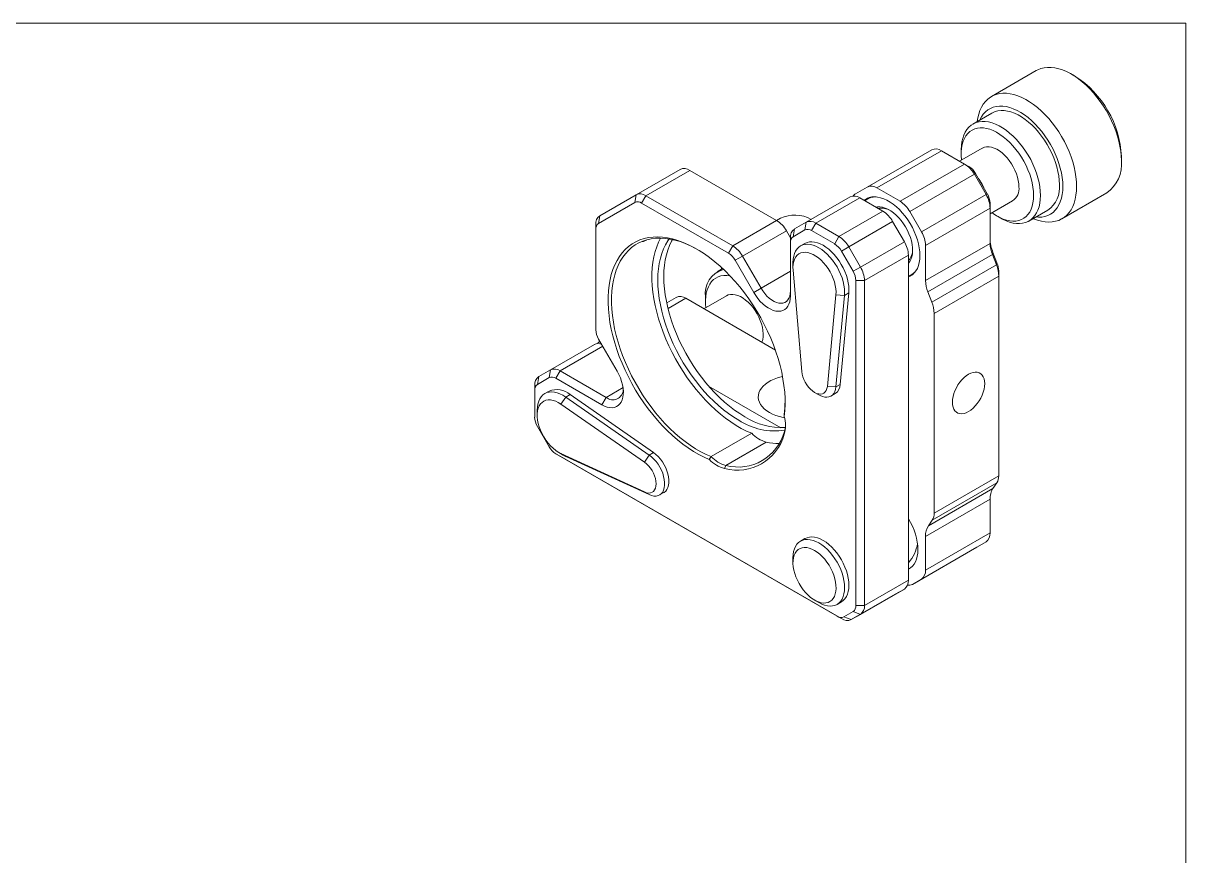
# Model space of a CAD drawing. Header units: inches. Extents: x 0.1 to 10.9, y 0 to 8.5.
# Drawn here: x 6.171 to 10.944, y 5.031 to 8.451 of the extents above; entities that cross this region are included whole.
import ezdxf

# ---------------------------------------------------------------- set-up
doc = ezdxf.new("R2010")
doc.units = ezdxf.units.IN
doc.header["$MEASUREMENT"] = 0

msp = doc.modelspace()

# ---------------------------------------------------------------- linework, layer by layer
at = {"color": 7, "linetype": 'Continuous', "lineweight": 0}
for p, q in [((0.0622, 8.4506), (10.9445, 8.4506)), ((10.9445, 0.0356), (10.9445, 8.4506)), ((10.3302, 8.2559), (10.1463, 8.1497)), ((10.4893, 8.2333), (10.4752, 8.2415)), ((10.148, 8.0814), (10.0703, 8.0365)), ((9.9017, 7.9309), (9.6365, 7.7778)), ((9.9417, 7.927), (9.6765, 7.7739)), ((10.0364, 7.8723), (9.9417, 7.927)), ((10.1086, 7.9374), (10.0161, 7.884)), ((10.0226, 7.9312), (10.0226, 7.9149)), ((10.6802, 7.8863), (10.6802, 7.9026)), ((8.8682, 7.8503), (8.6879, 7.7462)), ((8.9082, 7.8463), (8.7279, 7.7422)), ((8.9082, 7.8463), (9.2646, 7.6406)), ((10.0364, 7.8723), (9.7712, 7.7192)), ((10.0764, 7.83), (9.8112, 7.677)), ((10.0364, 7.8723), (10.0541, 7.8621)), ((10.0764, 7.83), (10.0816, 7.833)), ((10.1245, 7.7468), (10.0764, 7.83)), ((10.0816, 7.833), (10.1297, 7.7497)), ((8.5387, 7.66), (8.6879, 7.7462)), ((8.6879, 7.7462), (8.6827, 7.7143)), ((8.7279, 7.7422), (8.7102, 7.7116)), ((8.7279, 7.7422), (9.0843, 7.5365)), ((9.5661, 7.7372), (9.3858, 7.6331)), ((9.6061, 7.7333), (9.4258, 7.6292)), ((9.5884, 7.7501), (9.6365, 7.7778)), ((9.6061, 7.7333), (9.7009, 7.6786)), ((9.6445, 7.733), (9.6374, 7.7289)), ((9.6445, 7.733), (9.65, 7.7358)), ((9.6765, 7.7739), (9.7712, 7.7192)), ((10.1245, 7.7468), (9.8593, 7.5937)), ((10.1245, 7.7468), (10.1297, 7.7497)), ((10.4363, 7.6474), (10.6202, 7.7535)), ((8.6827, 7.7143), (8.5335, 7.6281)), ((9.0666, 7.5059), (8.7102, 7.7116)), ((10.1411, 7.691), (9.8759, 7.5379)), ((10.1411, 7.6675), (10.2336, 7.7209)), ((10.1411, 7.691), (10.1411, 7.7114)), ((10.1411, 7.5465), (10.1411, 7.691)), ((8.5387, 7.66), (8.5335, 7.6281)), ((9.2646, 7.6406), (9.0843, 7.5365)), ((9.2801, 7.6495), (9.2646, 7.6405)), ((9.7009, 7.6786), (9.5206, 7.5745)), ((9.8112, 7.677), (9.8593, 7.5937)), ((10.1711, 7.6577), (10.1852, 7.6495)), ((10.3002, 7.6381), (10.378, 7.683)), ((8.5221, 7.6234), (8.5221, 7.603)), ((8.5221, 7.603), (8.5221, 7.1914)), ((9.3045, 7.5985), (9.1242, 7.4944)), ((9.3045, 7.5985), (9.3212, 7.5697)), ((9.3377, 7.6054), (9.3326, 7.5735)), ((9.3806, 7.6013), (9.3326, 7.5735)), ((9.3377, 7.6054), (9.3858, 7.6331)), ((9.3858, 7.6331), (9.3806, 7.6013)), ((9.4258, 7.6292), (9.4081, 7.5986)), ((9.5029, 7.5439), (9.4081, 7.5986)), ((9.4258, 7.6292), (9.5206, 7.5745)), ((9.7409, 7.6363), (9.5606, 7.5323)), ((9.7409, 7.6363), (9.789, 7.5531)), ((9.3212, 7.5687), (9.3212, 7.5483)), ((9.3212, 7.5483), (9.3212, 7.3303)), ((9.3805, 7.546), (9.3628, 7.5358)), ((9.5206, 7.5745), (9.5029, 7.5439)), ((9.789, 7.5531), (9.6087, 7.449)), ((10.1411, 7.5465), (9.8759, 7.3934)), ((9.0843, 7.5365), (9.0666, 7.5059)), ((9.1242, 7.4944), (9.0941, 7.4769)), ((9.1242, 7.4944), (9.2006, 7.3625)), ((9.5606, 7.5323), (9.5304, 7.5148)), ((9.5785, 7.4316), (9.5304, 7.5148)), ((9.5606, 7.5323), (9.6087, 7.449)), ((9.8055, 7.4973), (9.6252, 7.3932)), ((9.8055, 7.4973), (9.8055, 6.1631)), ((9.8759, 7.5379), (9.8759, 7.3934)), ((10.1506, 7.5), (9.8854, 7.3469)), ((10.1506, 7.5), (10.153, 7.5088)), ((10.1669, 7.4582), (10.1506, 7.5)), ((10.153, 7.5088), (10.1693, 7.467)), ((9.038, 7.4404), (9.0388, 7.4467)), ((9.1704, 7.345), (9.0941, 7.4769)), ((9.3318, 7.4671), (9.3318, 7.4467)), ((9.6087, 7.449), (9.5785, 7.4316)), ((10.1669, 7.4582), (9.9017, 7.3052)), ((10.1669, 7.4582), (10.1693, 7.467)), ((9.0427, 7.4431), (9.0202, 7.4301)), ((9.3322, 7.436), (9.3674, 7.0198)), ((9.8174, 7.4171), (9.8245, 7.4212)), ((10.1764, 7.4117), (9.9113, 7.2587)), ((10.1764, 7.4117), (10.1764, 7.4322)), ((10.1764, 6.5911), (10.1764, 7.4117)), ((9.2006, 7.3625), (9.1704, 7.345)), ((9.5899, 6.059), (9.5899, 7.3932)), ((9.6252, 7.3932), (9.5899, 7.3932)), ((9.6252, 7.3932), (9.6252, 6.059)), ((8.8516, 7.3245), (8.8131, 7.3023)), ((9.2593, 7.1083), (8.8916, 7.3206)), ((9.0586, 7.331), (8.966, 7.2776)), ((8.9726, 7.3248), (8.9726, 7.3085)), ((9.4729, 6.9588), (9.5081, 7.3345)), ((9.5434, 7.3325), (9.5081, 7.3345)), ((9.5434, 7.3325), (9.5082, 6.9568)), ((9.5259, 6.967), (9.561, 7.3427)), ((9.5434, 7.3325), (9.561, 7.3427)), ((9.8854, 7.3469), (9.9017, 7.3052)), ((9.9113, 7.2587), (9.9113, 6.438)), ((8.5161, 7.1309), (8.3358, 7.0268)), ((8.5335, 7.1532), (8.6095, 7.0211)), ((8.5384, 7.1437), (8.5388, 7.144)), ((8.2877, 6.999), (8.3358, 7.0268)), ((8.3306, 6.9949), (8.3358, 7.0268)), ((8.3581, 6.9922), (8.3758, 7.0228)), ((8.3758, 7.0228), (8.5646, 6.9138)), ((8.2825, 6.9671), (8.2877, 6.999)), ((8.3306, 6.9949), (8.2825, 6.9671)), ((8.5469, 6.8832), (8.3581, 6.9922)), ((8.2711, 6.942), (8.2711, 6.9624)), ((8.2711, 6.942), (8.2711, 6.8325)), ((8.3305, 6.9396), (8.3128, 6.9294)), ((8.3986, 6.9151), (8.4163, 6.9253)), ((8.7592, 6.6867), (8.4163, 6.9253)), ((8.9854, 6.9603), (9.2822, 6.7889)), ((9.4202, 6.9343), (9.4378, 6.9241)), ((9.4729, 6.9588), (9.5082, 6.9568)), ((9.4878, 6.9192), (9.5055, 6.9294)), ((9.5082, 6.9568), (9.5259, 6.967)), ((8.3986, 6.9151), (8.3791, 6.8856)), ((8.722, 6.6471), (8.3791, 6.8856)), ((8.3986, 6.9151), (8.7415, 6.6765)), ((8.5469, 6.8832), (8.5646, 6.9138)), ((8.2817, 6.8607), (8.2817, 6.8403)), ((9.2954, 6.8355), (9.2953, 6.843)), ((8.2825, 6.7942), (8.3306, 6.7109)), ((9.1622, 6.7661), (8.996, 6.6702)), ((9.2964, 6.773), (9.2961, 6.7626)), ((8.3701, 6.6872), (8.3878, 6.677)), ((8.7415, 6.6765), (8.7592, 6.6867)), ((9.2222, 6.7301), (9.056, 6.6342)), ((8.3581, 6.6819), (9.5135, 6.0149)), ((8.3581, 6.6819), (8.3758, 6.6717)), ((9.5312, 6.0047), (8.3758, 6.6717)), ((8.3791, 6.6825), (8.722, 6.5252)), ((8.3986, 6.6714), (8.3791, 6.6825)), ((8.3986, 6.6714), (8.3878, 6.677)), ((8.7415, 6.5141), (8.3986, 6.6714)), ((8.722, 6.6471), (8.7415, 6.6765)), ((8.9882, 6.6581), (8.996, 6.6702)), ((9.056, 6.6342), (9.0511, 6.6211)), ((10.1764, 6.5911), (9.9113, 6.438)), ((10.1527, 6.5395), (9.8875, 6.3864)), ((10.169, 6.563), (9.9038, 6.41)), ((10.1527, 6.5395), (10.169, 6.563)), ((8.722, 6.5252), (8.7415, 6.5141)), ((8.7843, 6.5129), (8.8019, 6.5231)), ((10.1411, 6.4956), (9.8759, 6.3425)), ((10.1411, 6.3568), (10.1411, 6.4956)), ((9.9038, 6.41), (9.8875, 6.3864)), ((10.1411, 6.3568), (9.8759, 6.2037)), ((9.3805, 6.3334), (9.3628, 6.3232)), ((10.1245, 6.3201), (9.8593, 6.1671)), ((9.8759, 6.3425), (9.8759, 6.2037)), ((10.087, 6.2985), (10.1245, 6.3201)), ((9.3318, 6.2545), (9.3318, 6.2341)), ((10.087, 6.2985), (9.8219, 6.1454)), ((9.8055, 6.1631), (9.6252, 6.059)), ((9.8593, 6.1671), (9.8219, 6.1454)), ((9.789, 6.1265), (9.6087, 6.0224)), ((9.789, 6.1265), (9.7515, 6.1048)), ((9.4202, 6.081), (9.4378, 6.0708)), ((9.5128, 6.0634), (9.5305, 6.0736)), ((9.7515, 6.1048), (9.5712, 6.0007)), ((9.5135, 6.0149), (9.5312, 6.0047)), ((9.541, 6.0122), (9.5785, 6.0338)), ((9.6087, 6.0224), (9.5712, 6.0007)), ((9.5785, 6.0338), (9.6087, 6.0224)), ((9.5899, 6.059), (9.6252, 6.059)), ((9.541, 6.0122), (9.5712, 6.0007))]:
    msp.add_line(p, q, dxfattribs=at)
at = {"color": 8, "linetype": 'Continuous', "lineweight": 0}
for p, q in [((9.3212, 7.4321), (9.2006, 7.3625)), ((8.8916, 7.3206), (8.8186, 7.2784)), ((8.5505, 7.1237), (8.3758, 7.0228)), ((8.6338, 6.9538), (8.5646, 6.9138))]:
    msp.add_line(p, q, dxfattribs=at)
at = {"color": 7, "linetype": 'Continuous', "lineweight": 0, "flags": 128}
for points in [[(10.3302, 8.2559), (10.3376, 8.2597), (10.3501, 8.2645), (10.3634, 8.2677), (10.3774, 8.2693), (10.392, 8.2692), (10.4072, 8.2674), (10.4228, 8.2639), (10.4387, 8.2588), (10.4548, 8.2521), (10.4711, 8.2438), (10.4874, 8.234), (10.5036, 8.2228), (10.5197, 8.2102), (10.5354, 8.1963), (10.5508, 8.1811), (10.5657, 8.1649), (10.58, 8.1476), (10.5937, 8.1295), (10.6066, 8.1105), (10.6187, 8.0909), (10.6299, 8.0708), (10.6401, 8.0502), (10.6493, 8.0293), (10.6573, 8.0083), (10.6642, 7.9873), (10.6699, 7.9663), (10.6744, 7.9456), (10.6776, 7.9253), (10.6796, 7.9055), (10.6802, 7.8863)], [(10.088, 8.0468), (10.0903, 8.0614), (10.0942, 8.0775), (10.0993, 8.0924), (10.1056, 8.1061), (10.1131, 8.1185), (10.1217, 8.1295), (10.1314, 8.1391), (10.1421, 8.1471), (10.1537, 8.1536), (10.1662, 8.1584), (10.1795, 8.1616), (10.1935, 8.1632), (10.2082, 8.163), (10.2233, 8.1612), (10.2389, 8.1578), (10.2548, 8.1527), (10.271, 8.1459), (10.2872, 8.1377), (10.3035, 8.1279), (10.3198, 8.1166), (10.3358, 8.104), (10.3516, 8.0901), (10.367, 8.075), (10.3819, 8.0588), (10.3962, 8.0415), (10.4099, 8.0234), (10.4228, 8.0044), (10.4349, 7.9848), (10.4461, 7.9646), (10.4563, 7.9441), (10.4654, 7.9232), (10.4735, 7.9022), (10.4804, 7.8811), (10.4861, 7.8602), (10.4906, 7.8395), (10.4938, 7.8192), (10.4957, 7.7994), (10.4964, 7.7802)], [(10.0991, 8.0531), (10.0994, 8.0538), (10.1057, 8.0661), (10.1132, 8.0771), (10.1218, 8.0866), (10.1315, 8.0945), (10.1421, 8.101), (10.1537, 8.1058), (10.166, 8.1089), (10.1791, 8.1103), (10.1928, 8.1101), (10.207, 8.1082), (10.2216, 8.1046), (10.2365, 8.0994), (10.2516, 8.0925), (10.2668, 8.0841), (10.282, 8.0742), (10.2971, 8.0629), (10.3118, 8.0503), (10.3263, 8.0364), (10.3402, 8.0213), (10.3536, 8.0053), (10.3663, 7.9883), (10.3783, 7.9705), (10.3894, 7.9521), (10.3995, 7.9332), (10.4087, 7.9138), (10.4168, 7.8943), (10.4237, 7.8747), (10.4294, 7.8551), (10.434, 7.8357), (10.4372, 7.8167), (10.4392, 7.7981), (10.4398, 7.7802)], [(10.148, 8.0814), (10.1506, 8.0829), (10.1616, 8.0876), (10.1734, 8.0907), (10.186, 8.0921), (10.1991, 8.0918), (10.2128, 8.0899), (10.2268, 8.0862), (10.2412, 8.0809), (10.2557, 8.0741), (10.2703, 8.0656), (10.2849, 8.0557), (10.2992, 8.0444), (10.3133, 8.0318), (10.327, 8.018), (10.3401, 8.0031), (10.3526, 7.9873), (10.3644, 7.9705), (10.3754, 7.9531), (10.3855, 7.9351), (10.3946, 7.9167), (10.4026, 7.898), (10.4096, 7.8791), (10.4153, 7.8603), (10.4198, 7.8417), (10.4231, 7.8234), (10.425, 7.8056), (10.4257, 7.7884)], [(10.0226, 7.9312), (10.0233, 7.9477), (10.0252, 7.9632), (10.0285, 7.9778), (10.033, 7.9912), (10.0387, 8.0034), (10.0456, 8.0143), (10.0537, 8.0237), (10.0628, 8.0316), (10.0729, 8.038), (10.0839, 8.0427), (10.0957, 8.0458), (10.1082, 8.0472), (10.1213, 8.0469), (10.135, 8.045), (10.1491, 8.0413), (10.1634, 8.036), (10.178, 8.0292), (10.1926, 8.0207), (10.2071, 8.0108), (10.2214, 7.9995), (10.2355, 7.9869), (10.2492, 7.9731), (10.2623, 7.9582), (10.2748, 7.9423), (10.2867, 7.9256), (10.2976, 7.9082), (10.3077, 7.8902), (10.3168, 7.8718), (10.3249, 7.8531), (10.3318, 7.8342), (10.3375, 7.8154), (10.342, 7.7968), (10.3453, 7.7785), (10.3472, 7.7607), (10.3479, 7.7434)], [(10.0242, 7.8887), (10.0241, 7.89), (10.0228, 7.9068), (10.0228, 7.9228), (10.0241, 7.9381), (10.0267, 7.9524), (10.0305, 7.9656), (10.0356, 7.9776), (10.0419, 7.9883), (10.0494, 7.9976), (10.0579, 8.0055), (10.0674, 8.0117), (10.0778, 8.0164), (10.089, 8.0194), (10.1009, 8.0208), (10.1135, 8.0205), (10.1266, 8.0185), (10.14, 8.0148), (10.1537, 8.0095), (10.1676, 8.0026), (10.1815, 7.9942), (10.1954, 7.9843), (10.209, 7.9731), (10.2223, 7.9606), (10.2351, 7.947), (10.2474, 7.9323), (10.259, 7.9167), (10.2698, 7.9004), (10.2797, 7.8834), (10.2887, 7.8659), (10.2967, 7.8481), (10.3036, 7.8302), (10.3093, 7.8122), (10.3138, 7.7944), (10.317, 7.7769), (10.319, 7.7599), (10.3196, 7.7434), (10.3196, 7.7434)], [(10.1086, 7.9374), (10.1096, 7.938), (10.1178, 7.9414), (10.1269, 7.9431), (10.1367, 7.9431), (10.1469, 7.9413), (10.1576, 7.9379), (10.1684, 7.9328), (10.1793, 7.9261), (10.19, 7.918), (10.2005, 7.9085), (10.2105, 7.8978), (10.2199, 7.8861), (10.2286, 7.8735), (10.2364, 7.8602), (10.2433, 7.8465), (10.249, 7.8325), (10.2535, 7.8185), (10.2568, 7.8046), (10.2588, 7.7911), (10.2595, 7.7781)], [(9.624, 7.723), (9.626, 7.7246), (9.635, 7.7303), (9.6449, 7.7344), (9.6556, 7.7369), (9.667, 7.7376), (9.679, 7.7366), (9.6915, 7.7339), (9.7043, 7.7296), (9.7173, 7.7236), (9.7304, 7.716), (9.7434, 7.707), (9.7562, 7.6966), (9.7687, 7.6849), (9.7807, 7.672), (9.7921, 7.658), (9.8029, 7.6432), (9.8128, 7.6277), (9.8218, 7.6115), (9.8298, 7.595), (9.8367, 7.5782), (9.8425, 7.5613), (9.847, 7.5445), (9.8503, 7.528), (9.8523, 7.5119), (9.8529, 7.4965), (9.8523, 7.4818), (9.8503, 7.468), (9.847, 7.4553), (9.8425, 7.4438), (9.8367, 7.4335), (9.8298, 7.4247), (9.8218, 7.4174), (9.8128, 7.4116), (9.8055, 7.4085)], [(10.3196, 7.7434), (10.319, 7.7278), (10.317, 7.713), (10.3138, 7.6992), (10.3093, 7.6866), (10.3036, 7.6752), (10.2967, 7.6652), (10.2887, 7.6566), (10.2797, 7.6495), (10.2698, 7.6441), (10.259, 7.6402), (10.2474, 7.638), (10.2351, 7.6375), (10.2223, 7.6387), (10.209, 7.6415), (10.1954, 7.646), (10.1815, 7.6521), (10.1676, 7.6598), (10.1537, 7.6689), (10.1492, 7.6722)], [(10.3479, 7.7434), (10.3472, 7.727), (10.3453, 7.7114), (10.342, 7.6969), (10.3375, 7.6834), (10.3318, 7.6713), (10.3249, 7.6604), (10.3168, 7.651), (10.3077, 7.6431), (10.2976, 7.6367), (10.2867, 7.632), (10.2748, 7.6289), (10.2623, 7.6275), (10.2492, 7.6277), (10.2355, 7.6297), (10.2214, 7.6333), (10.2071, 7.6386), (10.1926, 7.6455), (10.1852, 7.6495)], [(10.4964, 7.7802), (10.4957, 7.7617), (10.4938, 7.7442), (10.4906, 7.7276), (10.4861, 7.7121), (10.4804, 7.6977), (10.4735, 7.6847), (10.4654, 7.6729), (10.4563, 7.6626), (10.4461, 7.6538), (10.4349, 7.6466), (10.4228, 7.6409), (10.4099, 7.6369), (10.3962, 7.6345), (10.3819, 7.6338), (10.367, 7.6348), (10.3516, 7.6374), (10.3358, 7.6417), (10.3198, 7.6476), (10.318, 7.6484)], [(10.4398, 7.7802), (10.4392, 7.763), (10.4372, 7.7467), (10.434, 7.7314), (10.4294, 7.7173), (10.4237, 7.7043), (10.4168, 7.6927), (10.4087, 7.6825), (10.3995, 7.6737), (10.3894, 7.6665), (10.3783, 7.6609), (10.3663, 7.6569), (10.3536, 7.6546), (10.3402, 7.654), (10.329, 7.6548)], [(9.6726, 7.6949), (9.6789, 7.696), (9.6889, 7.6961), (9.6995, 7.6945), (9.7105, 7.6913), (9.7217, 7.6863), (9.7331, 7.6798), (9.7443, 7.6718), (9.7553, 7.6624), (9.7659, 7.6517), (9.7759, 7.6399), (9.7853, 7.6272), (9.7939, 7.6137), (9.8015, 7.5997), (9.8081, 7.5853), (9.8136, 7.5707), (9.8178, 7.5561), (9.8208, 7.5418), (9.8225, 7.5279), (9.8228, 7.5147), (9.8218, 7.5022), (9.8195, 7.4908), (9.8159, 7.4805), (9.811, 7.4715), (9.8055, 7.4646)], [(8.9882, 6.6581), (8.9665, 6.6678), (8.9446, 6.679), (8.9227, 6.6918), (8.9009, 6.7061), (8.8791, 6.7218), (8.8576, 6.739), (8.8364, 6.7574), (8.8155, 6.7771), (8.7951, 6.798), (8.7751, 6.82), (8.7558, 6.843), (8.7371, 6.867), (8.7191, 6.8918), (8.702, 6.9174), (8.6856, 6.9437), (8.6702, 6.9705), (8.6557, 6.9979), (8.6423, 7.0256), (8.6299, 7.0536), (8.6186, 7.0818), (8.6085, 7.1101), (8.5996, 7.1383), (8.5919, 7.1664), (8.5854, 7.1943), (8.5803, 7.2219), (8.5764, 7.249), (8.5738, 7.2756), (8.5725, 7.3016), (8.5725, 7.3269), (8.5739, 7.3513), (8.5766, 7.3749), (8.5805, 7.3974), (8.5858, 7.419), (8.5924, 7.4393), (8.6001, 7.4585), (8.6092, 7.4763), (8.6193, 7.4928), (8.6307, 7.5079), (8.6431, 7.5215), (8.6566, 7.5336), (8.6712, 7.5442), (8.6867, 7.5531), (8.703, 7.5604), (8.7203, 7.5661), (8.7383, 7.57), (8.757, 7.5723), (8.7764, 7.5729), (8.7964, 7.5718), (8.8168, 7.5689), (8.8377, 7.5644), (8.859, 7.5583), (8.8805, 7.5504), (8.9023, 7.541), (8.9241, 7.5299), (8.946, 7.5173), (8.9679, 7.5032), (8.9896, 7.4877), (9.0112, 7.4707), (9.0325, 7.4525), (9.0534, 7.4329), (9.0739, 7.4122), (9.0939, 7.3903), (9.1133, 7.3674), (9.1321, 7.3436), (9.1502, 7.3189), (9.1675, 7.2934), (9.1839, 7.2672), (9.1994, 7.2404), (9.214, 7.2131), (9.2276, 7.1854), (9.2401, 7.1574), (9.2515, 7.1293), (9.2618, 7.101), (9.2709, 7.0728), (9.2788, 7.0446), (9.2854, 7.0167), (9.2907, 6.9891), (9.2948, 6.9619), (9.2976, 6.9352), (9.299, 6.9091), (9.2991, 6.8838), (9.298, 6.8592), (9.2954, 6.8355)], [(8.9394, 7.5213), (8.932, 7.5254), (8.9105, 7.5363), (8.8891, 7.5456), (8.868, 7.5534), (8.8471, 7.5595), (8.8265, 7.5639), (8.8064, 7.5667), (8.7868, 7.5678), (8.7677, 7.5673), (8.7493, 7.5651), (8.7316, 7.5612), (8.7147, 7.5556), (8.6986, 7.5484), (8.6834, 7.5397), (8.6691, 7.5293), (8.6558, 7.5174), (8.6436, 7.504), (8.6325, 7.4892), (8.6225, 7.473), (8.6136, 7.4554), (8.606, 7.4366), (8.5996, 7.4166), (8.5944, 7.3954), (8.5906, 7.3732), (8.588, 7.3501), (8.5867, 7.326), (8.5866, 7.3012), (8.5879, 7.2756), (8.5905, 7.2495), (8.5944, 7.2228), (8.5995, 7.1957), (8.6059, 7.1683), (8.6135, 7.1407), (8.6223, 7.1129), (8.6323, 7.0851), (8.6434, 7.0574), (8.6557, 7.0299), (8.6689, 7.0027), (8.6832, 6.9759), (8.6984, 6.9495), (8.7145, 6.9237), (8.7314, 6.8986), (8.7491, 6.8743), (8.7675, 6.8508), (8.7865, 6.8282), (8.8061, 6.8067), (8.8262, 6.7862), (8.8468, 6.767), (8.8677, 6.7489), (8.8888, 6.7322), (8.9102, 6.7168), (8.9316, 6.7029), (8.9532, 6.6905), (8.9746, 6.6795), (8.996, 6.6702), (8.996, 6.6702)], [(9.1622, 6.7661), (9.1408, 6.7755), (9.1193, 6.7864), (9.0978, 6.7988), (9.0763, 6.8128), (9.055, 6.8281), (9.0338, 6.8449), (9.0129, 6.8629), (8.9924, 6.8822), (8.9723, 6.9026), (8.9527, 6.9241), (8.9336, 6.9467), (8.9152, 6.9702), (8.8976, 6.9946), (8.8806, 7.0197), (8.8645, 7.0454), (8.8493, 7.0718), (8.8351, 7.0986), (8.8218, 7.1259), (8.8096, 7.1534), (8.7985, 7.1811), (8.7885, 7.2088), (8.7797, 7.2366), (8.7721, 7.2642), (8.7657, 7.2916), (8.7606, 7.3187), (8.7567, 7.3454), (8.7541, 7.3716), (8.7528, 7.3971), (8.7528, 7.4219), (8.7541, 7.446), (8.7567, 7.4691), (8.7606, 7.4913), (8.7658, 7.5125), (8.7722, 7.5325), (8.7798, 7.5513), (8.7881, 7.5678)], [(9.109, 6.8199), (9.0882, 6.8327), (9.0674, 6.847), (9.0468, 6.8627), (9.0264, 6.8797), (9.0063, 6.898), (8.9867, 6.9175), (8.9675, 6.9381), (8.9489, 6.9598), (8.931, 6.9825), (8.9137, 7.006), (8.8972, 7.0303), (8.8815, 7.0553), (8.8668, 7.0808), (8.853, 7.1069), (8.8402, 7.1333), (8.8284, 7.1601), (8.8178, 7.1869), (8.8083, 7.2139), (8.8, 7.2408), (8.793, 7.2676), (8.7871, 7.2941), (8.7826, 7.3202), (8.7793, 7.3459), (8.7774, 7.3711), (8.7767, 7.3956), (8.7774, 7.4193), (8.7793, 7.4421), (8.7826, 7.4641), (8.7871, 7.485), (8.793, 7.5048), (8.8, 7.5234), (8.8083, 7.5407), (8.8178, 7.5567), (8.8232, 7.5645)], [(9.1338, 6.8342), (9.1129, 6.847), (9.0921, 6.8613), (9.0715, 6.877), (9.0511, 6.894), (9.0311, 6.9123), (9.0114, 6.9318), (8.9923, 6.9524), (8.9737, 6.9741), (8.9557, 6.9968), (8.9384, 7.0203), (8.9219, 7.0446), (8.9063, 7.0696), (8.8915, 7.0951), (8.8777, 7.1212), (8.8649, 7.1476), (8.8532, 7.1743), (8.8426, 7.2012), (8.8331, 7.2282), (8.8248, 7.2551), (8.8177, 7.2819), (8.8119, 7.3084), (8.8073, 7.3345), (8.8041, 7.3602), (8.8021, 7.3854), (8.8014, 7.4098), (8.8021, 7.4336), (8.8041, 7.4564), (8.8073, 7.4784), (8.8119, 7.4993), (8.8177, 7.519), (8.8248, 7.5377), (8.8331, 7.555), (8.8369, 7.5619)], [(9.3318, 7.4671), (9.3318, 7.4682), (9.3326, 7.4814), (9.3346, 7.4937), (9.338, 7.5048), (9.3426, 7.5147), (9.3484, 7.5233), (9.3553, 7.5304), (9.3632, 7.536), (9.372, 7.5399), (9.3817, 7.5422), (9.3921, 7.5428), (9.403, 7.5417), (9.4144, 7.5389), (9.426, 7.5344), (9.4378, 7.5283), (9.4496, 7.5208), (9.4613, 7.5118), (9.4727, 7.5014), (9.4836, 7.4899), (9.494, 7.4774), (9.5036, 7.4639), (9.5125, 7.4498), (9.5204, 7.4351), (9.5273, 7.42), (9.5331, 7.4048), (9.5377, 7.3895), (9.5411, 7.3745), (9.5431, 7.3598), (9.5439, 7.3458), (9.5434, 7.3325), (9.5434, 7.3325)], [(9.561, 7.3427), (9.5616, 7.356), (9.5608, 7.3701), (9.5587, 7.3847), (9.5554, 7.3997), (9.5508, 7.415), (9.545, 7.4302), (9.5381, 7.4453), (9.5302, 7.46), (9.5213, 7.4741), (9.5117, 7.4876), (9.5013, 7.5001), (9.4904, 7.5116), (9.479, 7.522), (9.4673, 7.531), (9.4555, 7.5385), (9.4437, 7.5446), (9.4321, 7.5491), (9.4207, 7.5519), (9.4098, 7.553), (9.3994, 7.5524), (9.3897, 7.5501), (9.3809, 7.5462), (9.3805, 7.546)], [(9.5081, 7.3345), (9.5085, 7.3469), (9.5076, 7.36), (9.5054, 7.3737), (9.5018, 7.3877), (9.497, 7.4018), (9.491, 7.4158), (9.4839, 7.4296), (9.4759, 7.4428), (9.4669, 7.4553), (9.4573, 7.4668), (9.4471, 7.4773), (9.4365, 7.4865), (9.4256, 7.4944), (9.4147, 7.5007), (9.4038, 7.5054), (9.3932, 7.5084), (9.383, 7.5097), (9.3734, 7.5093), (9.3645, 7.5071), (9.3564, 7.5032), (9.3493, 7.4976), (9.3433, 7.4905), (9.3385, 7.4819), (9.335, 7.472), (9.3327, 7.461), (9.3318, 7.4489), (9.3322, 7.436)], [(8.9742, 7.2823), (8.9729, 7.2963), (8.9726, 7.3125), (8.9736, 7.328), (8.9759, 7.3425), (8.9794, 7.356), (8.9842, 7.3683), (8.9902, 7.3794), (8.9974, 7.3891), (9.0056, 7.3973), (9.0148, 7.4039), (9.025, 7.409), (9.036, 7.4125), (9.0478, 7.4142), (9.0602, 7.4143), (9.0732, 7.4127), (9.0734, 7.4127)], [(9.8203, 7.4163), (9.8135, 7.4137), (9.8055, 7.4117)], [(9.8297, 7.4246), (9.8267, 7.4226), (9.8245, 7.4212)], [(9.2006, 7.3625), (9.208, 7.3508), (9.2162, 7.3399), (9.225, 7.33), (9.2344, 7.3213), (9.244, 7.3139), (9.2538, 7.308), (9.2635, 7.3038), (9.273, 7.3011), (9.282, 7.3003), (9.2905, 7.3011), (9.2981, 7.3037), (9.3049, 7.308), (9.3106, 7.3139), (9.3152, 7.3212), (9.3185, 7.33), (9.3205, 7.3398), (9.3212, 7.3507)], [(9.0586, 7.331), (9.0656, 7.3343), (9.0745, 7.3364), (9.0841, 7.3368), (9.0943, 7.3355), (9.1048, 7.3325), (9.1156, 7.3278), (9.1265, 7.3215), (9.1373, 7.3137), (9.1479, 7.3046), (9.158, 7.2942), (9.1676, 7.2827), (9.1765, 7.2703), (9.1845, 7.2572), (9.1916, 7.2436), (9.1976, 7.2296), (9.2025, 7.2156), (9.2061, 7.2016), (9.2084, 7.188), (9.2094, 7.1749), (9.2091, 7.1626), (9.2074, 7.1511), (9.2044, 7.1407), (9.2042, 7.1401)], [(9.3212, 7.3303), (9.3205, 7.3181), (9.3185, 7.3068), (9.3151, 7.2967), (9.3105, 7.2879), (9.3047, 7.2805), (9.2978, 7.2747), (9.29, 7.2705), (9.2812, 7.268), (9.2717, 7.2672), (9.2616, 7.2682), (9.251, 7.2709), (9.2402, 7.2754), (9.2293, 7.2814), (9.2184, 7.289), (9.2077, 7.298), (9.1974, 7.3082), (9.1877, 7.3196), (9.1786, 7.3319), (9.1704, 7.345)], [(8.6095, 7.0211), (8.6167, 7.0075), (8.6229, 6.9935), (8.6279, 6.9793), (8.6316, 6.9653), (8.6341, 6.9516), (8.6352, 6.9383), (8.635, 6.9259), (8.6334, 6.9143), (8.6305, 6.9038), (8.6263, 6.8945), (8.6208, 6.8867), (8.6143, 6.8803), (8.6067, 6.8756), (8.5982, 6.8725), (8.5889, 6.8712), (8.579, 6.8716), (8.5686, 6.8738), (8.5578, 6.8777), (8.5469, 6.8832)], [(9.3674, 7.0198), (9.369, 7.009), (9.3719, 6.998), (9.3761, 6.9868), (9.3815, 6.9759), (9.388, 6.9655), (9.3952, 6.9559), (9.4032, 6.9474), (9.4115, 6.9401), (9.4202, 6.9343), (9.4288, 6.9302), (9.4372, 6.9277), (9.4451, 6.9271), (9.4524, 6.9283), (9.4588, 6.9313), (9.4642, 6.936), (9.4684, 6.9423), (9.4713, 6.9499), (9.4729, 6.9588)], [(9.9864, 6.8938), (9.9871, 6.9051), (9.9891, 6.9169), (9.9924, 6.929), (9.9969, 6.9412), (10.0026, 6.9533), (10.0093, 6.9648), (10.0168, 6.9758), (10.0251, 6.9858), (10.034, 6.9947), (10.0432, 7.0024), (10.0527, 7.0086), (10.0621, 7.0133), (10.0713, 7.0163), (10.0802, 7.0176), (10.0885, 7.0171), (10.0961, 7.015), (10.1028, 7.0111), (10.1084, 7.0056), (10.113, 6.9987), (10.1163, 6.9903), (10.1183, 6.9808), (10.119, 6.9703), (10.1183, 6.959), (10.1163, 6.9472), (10.113, 6.9351), (10.1084, 6.9229), (10.1028, 6.9108), (10.0961, 6.8993), (10.0885, 6.8883), (10.0802, 6.8783), (10.0713, 6.8694), (10.0621, 6.8617), (10.0527, 6.8555), (10.0432, 6.8508), (10.034, 6.8478), (10.0251, 6.8465), (10.0168, 6.847), (10.0093, 6.8491), (10.0026, 6.853), (9.9969, 6.8585), (9.9924, 6.8654), (9.9891, 6.8738), (9.9871, 6.8833), (9.9864, 6.8938)], [(9.2888, 6.9997), (9.2838, 6.9985), (9.2687, 6.9942), (9.2544, 6.9889), (9.2412, 6.9828), (9.2293, 6.9759), (9.2187, 6.9683), (9.2095, 6.96), (9.202, 6.9513), (9.1962, 6.9421), (9.1921, 6.9326), (9.1898, 6.923), (9.1894, 6.9132), (9.1907, 6.9035), (9.1939, 6.8939), (9.1989, 6.8845), (9.2056, 6.8756), (9.2139, 6.8671), (9.2238, 6.8591), (9.2351, 6.8519), (9.2477, 6.8453), (9.2614, 6.8396), (9.2761, 6.8348), (9.2917, 6.831), (9.2968, 6.83)], [(8.2817, 6.8607), (8.2824, 6.874), (8.2844, 6.8863), (8.2876, 6.8975), (8.2921, 6.9076), (8.2978, 6.9163), (8.3046, 6.9235), (8.3124, 6.9292), (8.3212, 6.9333), (8.3308, 6.9357), (8.3411, 6.9364), (8.352, 6.9354), (8.3634, 6.9328), (8.375, 6.9285), (8.3868, 6.9225), (8.3986, 6.9151)], [(9.5082, 6.9568), (9.5065, 6.9466), (9.5035, 6.9374), (9.4991, 6.9297), (9.4936, 6.9234), (9.487, 6.9187), (9.4795, 6.9157), (9.4711, 6.9145), (9.4621, 6.9151), (9.4526, 6.9174), (9.4428, 6.9215), (9.4378, 6.9241)], [(8.3791, 6.8856), (8.3682, 6.8924), (8.3573, 6.8977), (8.3466, 6.9012), (8.3362, 6.9031), (8.3264, 6.9032), (8.3172, 6.9016), (8.3089, 6.8982), (8.3015, 6.8932), (8.2951, 6.8866), (8.2899, 6.8785), (8.2859, 6.869), (8.2832, 6.8583), (8.2819, 6.8465), (8.2819, 6.8339), (8.2832, 6.8206), (8.2859, 6.8068), (8.2899, 6.7927), (8.2951, 6.7786), (8.3015, 6.7646), (8.3089, 6.751), (8.3172, 6.738), (8.3264, 6.7258), (8.3362, 6.7146), (8.3466, 6.7045), (8.3573, 6.6957), (8.3682, 6.6883), (8.3791, 6.6825)], [(8.8019, 6.5231), (8.8027, 6.5235), (8.8091, 6.5286), (8.8144, 6.5352), (8.8184, 6.5433), (8.8211, 6.5527), (8.8225, 6.5632), (8.8225, 6.5747), (8.8211, 6.5867), (8.8184, 6.5993), (8.8144, 6.612), (8.8091, 6.6247), (8.8027, 6.6371), (8.7954, 6.649), (8.7872, 6.6601), (8.7783, 6.6702), (8.7689, 6.6792), (8.7592, 6.6867)], [(8.722, 6.5252), (8.7305, 6.5221), (8.7386, 6.5208), (8.7462, 6.5214), (8.7529, 6.5237), (8.7587, 6.5277), (8.7634, 6.5334), (8.7668, 6.5406), (8.7689, 6.5491), (8.7696, 6.5586), (8.7689, 6.569), (8.7668, 6.5799), (8.7634, 6.591), (8.7587, 6.6021), (8.7529, 6.6129), (8.7462, 6.623), (8.7386, 6.6322), (8.7305, 6.6403), (8.722, 6.6471)], [(8.7415, 6.6765), (8.7512, 6.669), (8.7606, 6.66), (8.7695, 6.6499), (8.7777, 6.6388), (8.7851, 6.6269), (8.7914, 6.6145), (8.7967, 6.6018), (8.8007, 6.5891), (8.8034, 6.5765), (8.8048, 6.5644), (8.8048, 6.553), (8.8034, 6.5425), (8.8007, 6.5331), (8.7967, 6.525), (8.7914, 6.5184), (8.7851, 6.5133), (8.7777, 6.51), (8.7695, 6.5083), (8.7606, 6.5085), (8.7512, 6.5104), (8.7415, 6.5141)], [(9.8055, 6.4145), (9.8138, 6.4), (9.8218, 6.3841), (9.8287, 6.3678), (9.8345, 6.3514), (9.839, 6.3352), (9.8423, 6.3191), (9.8443, 6.3035), (9.8449, 6.2885), (9.8443, 6.2743), (9.8423, 6.261), (9.839, 6.2487), (9.8345, 6.2377), (9.8287, 6.228), (9.8218, 6.2197), (9.8138, 6.2129), (9.8055, 6.2081)], [(9.3318, 6.2545), (9.3324, 6.2679), (9.3344, 6.2803), (9.3377, 6.2915), (9.3423, 6.3016), (9.348, 6.3103), (9.3549, 6.3175), (9.3628, 6.3232), (9.3717, 6.3272), (9.3814, 6.3296), (9.3918, 6.3302), (9.4028, 6.3291), (9.4142, 6.3263), (9.426, 6.3219), (9.4378, 6.3158)], [(9.5305, 6.0736), (9.5305, 6.0736), (9.5384, 6.0793), (9.5453, 6.0865), (9.5511, 6.0952), (9.5556, 6.1053), (9.5589, 6.1166), (9.5609, 6.1289), (9.5616, 6.1423), (9.5609, 6.1564), (9.5589, 6.1711), (9.5556, 6.1862), (9.5511, 6.2015), (9.5453, 6.2168), (9.5384, 6.232), (9.5305, 6.2468), (9.5217, 6.2611), (9.512, 6.2746), (9.5015, 6.2873), (9.4906, 6.2989), (9.4791, 6.3093), (9.4674, 6.3184), (9.4555, 6.326), (9.4436, 6.3321), (9.4319, 6.3365), (9.4205, 6.3393), (9.4095, 6.3404), (9.3991, 6.3398), (9.3894, 6.3374), (9.3805, 6.3334)], [(9.4378, 6.3158), (9.4497, 6.3082), (9.4614, 6.2991), (9.4729, 6.2887), (9.4839, 6.2771), (9.4943, 6.2644), (9.504, 6.2509), (9.5128, 6.2366), (9.5208, 6.2218), (9.5277, 6.2066), (9.5334, 6.1913), (9.538, 6.176), (9.5412, 6.1609), (9.5432, 6.1462), (9.5439, 6.1321), (9.5432, 6.1187), (9.5412, 6.1064), (9.538, 6.0951), (9.5334, 6.085), (9.5277, 6.0763), (9.5208, 6.0691), (9.5128, 6.0634), (9.504, 6.0594), (9.4943, 6.057), (9.4839, 6.0564), (9.4729, 6.0575), (9.4614, 6.0603), (9.4497, 6.0647), (9.4378, 6.0708), (9.4378, 6.0708)], [(9.4202, 6.2852), (9.4093, 6.2907), (9.3986, 6.2945), (9.3882, 6.2967), (9.3783, 6.2972), (9.3691, 6.2959), (9.3606, 6.2929), (9.353, 6.2883), (9.3465, 6.282), (9.341, 6.2743), (9.3368, 6.2651), (9.3338, 6.2548), (9.3322, 6.2433), (9.3318, 6.231), (9.3328, 6.2179), (9.3352, 6.2042), (9.3388, 6.1903), (9.3436, 6.1763), (9.3496, 6.1623), (9.3567, 6.1487), (9.3648, 6.1356), (9.3736, 6.1232), (9.3832, 6.1117), (9.3934, 6.1013), (9.4039, 6.0921), (9.4147, 6.0844), (9.4256, 6.0781), (9.4364, 6.0734), (9.447, 6.0704), (9.4571, 6.069), (9.4667, 6.0695), (9.4756, 6.0716), (9.4836, 6.0754), (9.4907, 6.0809), (9.4967, 6.0879), (9.5016, 6.0963), (9.5052, 6.1061), (9.5075, 6.117), (9.5085, 6.129), (9.5082, 6.1417), (9.5065, 6.1551), (9.5035, 6.1689), (9.4993, 6.1829), (9.4938, 6.1969), (9.4873, 6.2108), (9.4797, 6.2241), (9.4712, 6.2369), (9.462, 6.2489), (9.4521, 6.2598), (9.4417, 6.2696), (9.431, 6.2781), (9.4202, 6.2852)]]:
    msp.add_lwpolyline(points, dxfattribs=at)
at = {"color": 7, "linetype": 'Continuous', "lineweight": 0}
for centre, radius, start, end in [((10.2665, 7.8843), 0.4141, 2.5442, 57.4504), ((9.9182, 7.8943), 0.0402, 54.3818, 114.314), ((10.535, 7.8721), 0.146, 305.7097, 5.6025), ((8.8848, 7.8136), 0.0402, 54.3818, 114.314), ((9.9753, 7.7743), 0.1154, 28.8556, 58.0453), ((10.0121, 7.7947), 0.0793, 28.8556, 58.0453), ((9.6531, 7.7412), 0.0402, 54.3818, 114.314), ((9.8718, 7.6564), 0.2712, 24.5921, 35.4079), ((10.3117, 7.7765), 0.1146, 305.3599, 5.9523), ((8.7045, 7.7095), 0.0402, 54.3818, 114.314), ((9.5827, 7.7006), 0.0402, 54.3818, 114.314), ((9.6029, 7.7254), 0.0286, 120.428, 147.1873), ((9.6696, 7.6728), 0.0646, 87.0753, 131.3864), ((10.0257, 7.6871), 0.1154, 1.9563, 31.1441), ((10.0618, 7.7087), 0.0794, 1.9568, 31.1436), ((10.1995, 7.7708), 0.0604, 304.3311, 6.9811), ((8.6941, 7.6891), 0.0277, 54.3818, 114.314), ((9.6756, 7.6799), 0.0641, 125.8651, 139.6771), ((9.6956, 7.6217), 0.0692, 59.1671, 101.3537), ((9.7102, 7.6213), 0.1154, 28.8556, 58.0453), ((8.5622, 7.6273), 0.0402, 125.698, 185.6204), ((9.2036, 7.5427), 0.1153, 28.9245, 58.0516), ((9.3389, 7.5264), 0.1364, 60.3824, 115.5304), ((9.6398, 7.5807), 0.1154, 28.8556, 58.0453), ((8.5497, 7.6057), 0.0277, 125.698, 185.6204), ((9.3612, 7.5727), 0.0402, 125.698, 185.6204), ((9.392, 7.5761), 0.0277, 54.3818, 114.314), ((9.4024, 7.5965), 0.0402, 54.3818, 114.314), ((9.7605, 7.534), 0.1154, 1.9569, 31.1435), ((9.3487, 7.551), 0.0277, 125.698, 185.6204), ((9.4609, 7.4765), 0.0793, 28.8556, 58.0453), ((9.4595, 7.4766), 0.1154, 28.8556, 58.0453), ((9.6902, 7.4934), 0.1154, 1.9565, 31.1437), ((10.3039, 7.5701), 0.1629, 181.115, 202.0973), ((10.2714, 7.549), 0.1303, 181.115, 202.0973), ((9.0247, 7.4386), 0.0793, 28.9245, 58.0516), ((9.0233, 7.4386), 0.1153, 28.9245, 58.0516), ((9.7547, 7.5207), 0.0681, 318.2833, 1.1783), ((9.5099, 7.3893), 0.1154, 1.9565, 31.1437), ((10.0461, 7.4092), 0.1303, 1.115, 22.0973), ((10.0787, 7.4303), 0.0977, 1.115, 22.0973), ((9.075, 7.34), 0.1035, 105.9786, 188.4421), ((9.5106, 7.3905), 0.0794, 1.9565, 31.1437), ((9.7849, 7.4732), 0.0647, 288.6418, 332.8895), ((10.0062, 7.3959), 0.1303, 181.115, 202.0973), ((8.8682, 7.2879), 0.0402, 54.382, 114.3136), ((9.781, 7.2561), 0.1303, 1.115, 22.0973), ((8.6014, 7.1941), 0.0793, 181.9502, 211.0748), ((8.5319, 7.098), 0.0365, 67.5942, 115.7726), ((8.5528, 7.1191), 0.0286, 120.428, 147.1884), ((8.3523, 6.9901), 0.0402, 54.3818, 114.314), ((8.3112, 6.9663), 0.0402, 125.698, 185.6204), ((8.342, 6.9697), 0.0277, 54.3818, 114.314), ((8.2987, 6.9447), 0.0277, 125.698, 185.6204), ((8.362, 6.8641), 0.0818, 48.3898, 112.6717), ((8.5921, 6.9464), 0.0427, 229.7946, 358.507), ((9.479, 6.968), 0.0469, 304.4523, 358.7949), ((8.875, 6.9009), 0.4242, 352.1491, 359.603), ((8.3504, 6.8352), 0.0794, 181.9565, 211.1437), ((9.2877, 7.0764), 0.2869, 237.5619, 272.4734), ((9.1673, 6.7979), 0.1336, 344.6593, 16.3672), ((9.2567, 7.0444), 0.2687, 236.665, 278.8765), ((9.2058, 6.8015), 0.095, 342.5348, 358.5703), ((9.1025, 6.8149), 0.2005, 255.1341, 344.8767), ((9.1065, 6.8243), 0.1968, 255.1341, 344.8767), ((9.2542, 6.8516), 0.1256, 222.8723, 255.2151), ((8.4001, 6.7492), 0.0793, 208.8556, 238.0453), ((9.276, 6.9828), 0.2584, 257.9796, 269.7672), ((9.0849, 6.7502), 0.1335, 223.6329, 255.3458), ((9.0881, 6.7556), 0.1256, 222.8722, 255.2151), ((10.1271, 6.5891), 0.0493, 328.0372, 2.3011), ((10.218, 6.4987), 0.077, 148.0372, 182.301), ((9.862, 6.4361), 0.0493, 328.0372, 2.3011), ((9.9529, 6.3456), 0.077, 148.0372, 182.301), ((10.101, 6.3528), 0.0402, 305.698, 5.6204), ((9.6887, 6.3381), 0.1563, 318.4033, 351.1402), ((9.7655, 6.1591), 0.0402, 305.698, 5.6204), ((9.8358, 6.1998), 0.0402, 305.698, 5.6204), ((9.8069, 6.1732), 0.0315, 260.8142, 298.3378), ((9.5296, 6.0374), 0.0277, 234.3818, 294.314), ((9.5623, 6.0563), 0.0277, 305.698, 5.6204), ((9.5852, 6.055), 0.0402, 305.698, 5.6204), ((9.5546, 6.0374), 0.0402, 234.3818, 294.314)]:
    msp.add_arc(centre, radius, start, end, dxfattribs=at)
msp.add_open_spline([(8.7129, 7.5544), (8.7133, 7.5542), (8.714, 7.5538), (8.7175, 7.5545), (8.7229, 7.5565), (8.7274, 7.5584), (8.7303, 7.5599), (8.7304, 7.56)], degree=3, knots=[0, 0, 0, 0, 0.238809, 0.485709, 0.739749, 0.986805, 1, 1, 1, 1], dxfattribs=at)

doc.saveas('drawing.dxf')
